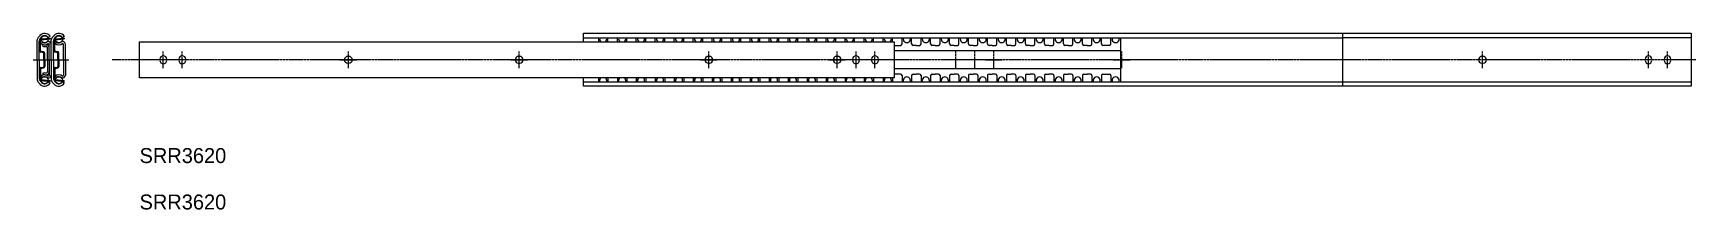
# Model space of a CAD drawing. Extents: x -61 to 1051, y 10 to 128.
import ezdxf

# ---------------------------------------------------------------- set-up
doc = ezdxf.new("R2010")
doc.units = 0
doc.linetypes.add('CENTER', pattern=[2, 1.25, -0.25, 0.25, -0.25])
doc.layers.get('0').update_dxf_attribs({"linetype": 'CONTINUOUS'})
doc.layers.add('CENTER', color=1, linetype='CENTER')

msp = doc.modelspace()

# ---------------------------------------------------------------- linework, layer by layer
at = {"color": 7, "linetype": 'CONTINUOUS'}
for p, q in [((-58.6, 110), (-58.6, 123)), ((-58.6, 110), (-58.6, 123)), ((-57.9, 124.9), (-56.6, 126.3)), ((-57.1, 110), (-57.1, 122.4)), ((-56.9, 116.1), (-56.9, 122.9)), ((-56.4, 124.3), (-55.5, 125.2)), ((-56.3, 116.1), (-56.3, 122.9)), ((-56, 123.9), (-49.9, 124.5)), ((-55.9, 123.3), (-49.9, 123.9)), ((-51.1, 124.8), (-49.8, 125.7)), ((-49.9, 124.5), (-49.9, 123.9)), ((-49.1, 110), (-49.1, 123)), ((-49.1, 110), (-49.1, 123)), ((-48.4, 124.9), (-47.1, 126.3)), ((-47.6, 110), (-47.6, 122.4)), ((-47.4, 116.1), (-47.4, 122.9)), ((-46.9, 124.3), (-46, 125.2)), ((-46.8, 116.1), (-46.8, 122.9)), ((-46.5, 123.9), (-40.4, 124.5)), ((-46.4, 123.3), (-40.4, 123.9)), ((-41.6, 124.8), (-40.3, 125.7)), ((-40.4, 124.5), (-40.4, 123.9)), ((307, 127.7), (815, 127.7)), ((307, 122), (307, 127.7)), ((307, 124.7), (317, 124.7)), ((317, 124.7), (666.3, 124.7)), ((317, 124.7), (317, 122)), ((323.4, 122), (323.4, 124.7)), ((329.7, 122), (329.7, 124.7)), ((336.1, 122), (336.1, 124.7)), ((342.4, 122), (342.4, 124.7)), ((348.8, 122), (348.8, 124.7)), ((355.1, 122), (355.1, 124.7)), ((361.5, 122), (361.5, 124.7)), ((367.8, 122), (367.8, 124.7)), ((374.2, 122), (374.2, 124.7)), ((380.5, 122), (380.5, 124.7)), ((386.9, 122), (386.9, 124.7)), ((393.2, 122), (393.2, 124.7)), ((399.6, 122), (399.6, 124.7)), ((405.9, 122), (405.9, 124.7)), ((412.3, 122), (412.3, 124.7)), ((418.6, 122), (418.6, 124.7)), ((425, 122), (425, 124.7)), ((431.3, 122), (431.3, 124.7)), ((437.7, 122), (437.7, 124.7)), ((444, 122), (444, 124.7)), ((450.4, 122), (450.4, 124.7)), ((456.7, 122), (456.7, 124.7)), ((463.1, 122), (463.1, 124.7)), ((469.4, 122), (469.4, 124.7)), ((475.8, 122), (475.8, 124.7)), ((482.1, 122), (482.1, 124.7)), ((488.5, 122), (488.5, 124.7)), ((494.8, 122), (494.8, 124.7)), ((501.2, 122), (501.2, 124.7)), ((507.5, 122), (507.5, 124.7)), ((513.9, 122), (513.9, 124.7)), ((520.2, 120.6), (520.2, 124.7)), ((526.6, 120.6), (526.6, 124.7)), ((532.9, 120.6), (532.9, 124.7)), ((539.3, 120.6), (539.3, 124.7)), ((545.6, 120.6), (545.6, 124.7)), ((552, 120.6), (552, 124.7)), ((558.3, 120.6), (558.3, 124.7)), ((564.7, 120.6), (564.7, 124.7)), ((571, 120.6), (571, 124.7)), ((577.4, 120.6), (577.4, 124.7)), ((583.7, 120.6), (583.7, 124.7)), ((590.1, 120.6), (590.1, 124.7)), ((596.4, 120.6), (596.4, 124.7)), ((602.8, 120.6), (602.8, 124.7)), ((609.1, 120.6), (609.1, 124.7)), ((615.5, 120.6), (615.5, 124.7)), ((621.8, 120.6), (621.8, 124.7)), ((628.2, 120.6), (628.2, 124.7)), ((634.5, 120.6), (634.5, 124.7)), ((640.9, 120.6), (640.9, 124.7)), ((647.2, 120.6), (647.2, 124.7)), ((653.6, 120.6), (653.6, 124.7)), ((659.9, 120.6), (659.9, 124.7)), ((666.3, 124.7), (666.3, 95.3)), ((666.3, 124.7), (815, 124.7)), ((815, 127.7), (815, 92.3)), ((815, 127.7), (1048.3, 127.7)), ((1048.3, 124.7), (815, 124.7)), ((1048.3, 127.7), (1048.3, 92.3)), ((-56, 115.2), (-54.4, 114.9)), ((-55.9, 115.8), (-54.3, 115.5)), ((-55.8, 120.9), (-54.9, 121.8)), ((-55, 119.2), (-54.3, 120.2)), ((-54.1, 110), (-54.1, 114.5)), ((-53.5, 110), (-53.5, 114.5)), ((-53.4, 120), (-52.2, 120)), ((-53.4, 118.8), (-52.3, 118.8)), ((-51.6, 110), (-51.6, 118.1)), ((-50.4, 110), (-50.4, 120.2)), ((-50.4, 110), (-50.4, 120.2)), ((-50.4, 113.7), (-50.4, 118.1)), ((-50.4, 110), (-50.4, 113.7)), ((-49.1, 110), (-49.1, 120.2)), ((-49.1, 110), (-49.1, 120.2)), ((-49.1, 110), (-49.1, 120.2)), ((-46.5, 115.2), (-44.9, 114.9)), ((-46.4, 115.8), (-44.8, 115.5)), ((-46.3, 120.9), (-45.4, 121.8)), ((-44.6, 110), (-44.6, 114.5)), ((-44, 110), (-44, 114.5)), ((-40.9, 110), (-40.9, 120.2)), ((-40.9, 110), (-40.9, 120.2)), ((-40.9, 113.7), (-40.9, 118.1)), ((-40.9, 110), (-40.9, 113.7)), ((-39.6, 110), (-39.6, 120.2)), ((10, 122), (515, 122)), ((10, 98), (10, 122)), ((150.1, 112.2), (149.3, 112.2)), ((264.4, 112.2), (263.6, 112.2)), ((391.4, 112.2), (390.6, 112.2)), ((477.1, 112.2), (476.3, 112.2)), ((515, 122), (515, 98)), ((515, 119.6), (519.2, 119.6)), ((666.3, 116), (515, 116)), ((529.7, 119.6), (527.6, 119.6)), ((529.7, 119.6), (531.9, 119.6)), ((542.4, 119.6), (540.3, 119.6)), ((542.4, 119.6), (544.6, 119.6)), ((555.1, 119.6), (553, 119.6)), ((555.1, 119.6), (557.3, 119.6)), ((567.8, 119.6), (565.7, 119.6)), ((567.8, 119.6), (570, 119.6)), ((580.5, 119.6), (578.4, 119.6)), ((580.5, 119.6), (582.7, 119.6)), ((593.2, 119.6), (591.1, 119.6)), ((593.2, 119.6), (595.4, 119.6)), ((605.9, 119.6), (603.8, 119.6)), ((605.9, 119.6), (608.1, 119.6)), ((618.6, 119.6), (616.5, 119.6)), ((618.6, 119.6), (620.8, 119.6)), ((631.3, 119.6), (629.2, 119.6)), ((631.3, 119.6), (633.5, 119.6)), ((644, 119.6), (641.9, 119.6)), ((644, 119.6), (646.2, 119.6)), ((656.7, 119.6), (654.6, 119.6)), ((658.9, 119.6), (656.7, 119.6)), ((909, 112.2), (908.2, 112.2)), ((-58.6, 110), (-58.6, 97)), ((-58.6, 110), (-58.6, 97)), ((-57.1, 110), (-57.1, 97.6)), ((-56.9, 103.9), (-56.9, 97.1)), ((-56.3, 103.9), (-56.3, 97.1)), ((-56, 104.8), (-54.4, 105.1)), ((-55.9, 104.2), (-54.3, 104.5)), ((-55, 100.8), (-54.3, 99.8)), ((-54.1, 110), (-54.1, 105.5)), ((-53.5, 110), (-53.5, 105.5)), ((-53.4, 101.2), (-52.3, 101.2)), ((-51.6, 110), (-51.6, 101.9)), ((-50.4, 110), (-50.4, 99.8)), ((-50.4, 110), (-50.4, 99.8)), ((-50.4, 110), (-50.4, 106.3)), ((-50.4, 106.3), (-50.4, 101.9)), ((-49.1, 110), (-49.1, 99.8)), ((-49.1, 110), (-49.1, 99.8)), ((-49.1, 110), (-49.1, 99.8)), ((-49.1, 110), (-49.1, 97)), ((-49.1, 110), (-49.1, 97)), ((-47.6, 110), (-47.6, 97.6)), ((-47.4, 103.9), (-47.4, 97.1)), ((-46.8, 103.9), (-46.8, 97.1)), ((-46.5, 104.8), (-44.9, 105.1)), ((-46.4, 104.2), (-44.8, 104.5)), ((-44.6, 110), (-44.6, 105.5)), ((-44, 110), (-44, 105.5)), ((-40.9, 110), (-40.9, 99.8)), ((-40.9, 110), (-40.9, 99.8)), ((-40.9, 110), (-40.9, 106.3)), ((-40.9, 106.3), (-40.9, 101.9)), ((-39.6, 110), (-39.6, 99.8)), ((149.3, 107.8), (150.1, 107.8)), ((263.6, 107.8), (264.4, 107.8)), ((390.6, 107.8), (391.4, 107.8)), ((476.3, 107.8), (477.1, 107.8)), ((487.2, 110.4), (487.2, 109.6)), ((491.6, 109.6), (491.6, 110.4)), ((499.8, 110.4), (499.8, 109.6)), ((504.4, 109.6), (504.4, 110.4)), ((666.3, 104), (515, 104)), ((519.2, 100.4), (515, 100.4)), ((527.6, 100.4), (529.7, 100.4)), ((531.9, 100.4), (529.7, 100.4)), ((540.3, 100.4), (542.4, 100.4)), ((544.6, 100.4), (542.4, 100.4)), ((553, 100.4), (555.1, 100.4)), ((557.3, 100.4), (555.1, 100.4)), ((565.7, 100.4), (567.8, 100.4)), ((570, 100.4), (567.8, 100.4)), ((578.4, 100.4), (580.5, 100.4)), ((582.7, 100.4), (580.5, 100.4)), ((591.1, 100.4), (593.2, 100.4)), ((595.4, 100.4), (593.2, 100.4)), ((603.8, 100.4), (605.9, 100.4)), ((608.1, 100.4), (605.9, 100.4)), ((616.5, 100.4), (618.6, 100.4)), ((620.8, 100.4), (618.6, 100.4)), ((629.2, 100.4), (631.3, 100.4)), ((633.5, 100.4), (631.3, 100.4)), ((641.9, 100.4), (644, 100.4)), ((646.2, 100.4), (644, 100.4)), ((654.6, 100.4), (656.7, 100.4)), ((656.7, 100.4), (658.9, 100.4)), ((908.2, 107.8), (909, 107.8)), ((-57.9, 95.1), (-56.6, 93.7)), ((-56.4, 95.7), (-55.5, 94.8)), ((-56, 96.1), (-49.9, 95.5)), ((-55.9, 96.7), (-49.9, 96.1)), ((-55.8, 99.1), (-54.9, 98.2)), ((-53.4, 100), (-52.2, 100)), ((-51.1, 95.2), (-49.8, 94.3)), ((-49.9, 95.5), (-49.9, 96.1)), ((-48.4, 95.1), (-47.1, 93.7)), ((-46.9, 95.7), (-46, 94.8)), ((-46.5, 96.1), (-40.4, 95.5)), ((-46.4, 96.7), (-40.4, 96.1)), ((-46.3, 99.1), (-45.4, 98.2)), ((-41.6, 95.2), (-40.3, 94.3)), ((-40.4, 95.5), (-40.4, 96.1)), ((515, 98), (10, 98)), ((307, 92.3), (307, 98)), ((307, 95.3), (317, 95.3)), ((815, 92.3), (307, 92.3)), ((317, 98), (317, 95.3)), ((317, 95.3), (666.3, 95.3)), ((323.4, 98), (323.4, 95.3)), ((329.7, 98), (329.7, 95.3)), ((336.1, 98), (336.1, 95.3)), ((342.4, 98), (342.4, 95.3)), ((348.8, 98), (348.8, 95.3)), ((355.1, 98), (355.1, 95.3)), ((361.5, 98), (361.5, 95.3)), ((367.8, 98), (367.8, 95.3)), ((374.2, 98), (374.2, 95.3)), ((380.5, 98), (380.5, 95.3)), ((386.9, 98), (386.9, 95.3)), ((393.2, 98), (393.2, 95.3)), ((399.6, 98), (399.6, 95.3)), ((405.9, 98), (405.9, 95.3)), ((412.3, 98), (412.3, 95.3)), ((418.6, 98), (418.6, 95.3)), ((425, 98), (425, 95.3)), ((431.3, 98), (431.3, 95.3)), ((437.7, 98), (437.7, 95.3)), ((444, 98), (444, 95.3)), ((450.4, 98), (450.4, 95.3)), ((456.7, 98), (456.7, 95.3)), ((463.1, 98), (463.1, 95.3)), ((469.4, 98), (469.4, 95.3)), ((475.8, 98), (475.8, 95.3)), ((482.1, 98), (482.1, 95.3)), ((488.5, 98), (488.5, 95.3)), ((494.8, 98), (494.8, 95.3)), ((501.2, 98), (501.2, 95.3)), ((507.5, 98), (507.5, 95.3)), ((513.9, 98), (513.9, 95.3)), ((520.2, 99.4), (520.2, 95.3)), ((526.6, 99.4), (526.6, 95.3)), ((532.9, 99.4), (532.9, 95.3)), ((539.3, 99.4), (539.3, 95.3)), ((545.6, 99.4), (545.6, 95.3)), ((552, 99.4), (552, 95.3)), ((558.3, 99.4), (558.3, 95.3)), ((564.7, 99.4), (564.7, 95.3)), ((571, 99.4), (571, 95.3)), ((577.4, 99.4), (577.4, 95.3)), ((583.7, 99.4), (583.7, 95.3)), ((590.1, 99.4), (590.1, 95.3)), ((596.4, 99.4), (596.4, 95.3)), ((602.8, 99.4), (602.8, 95.3)), ((609.1, 99.4), (609.1, 95.3)), ((615.5, 99.4), (615.5, 95.3)), ((621.8, 99.4), (621.8, 95.3)), ((628.2, 99.4), (628.2, 95.3)), ((634.5, 99.4), (634.5, 95.3)), ((640.9, 99.4), (640.9, 95.3)), ((647.2, 99.4), (647.2, 95.3)), ((653.6, 99.4), (653.6, 95.3)), ((659.9, 99.4), (659.9, 95.3)), ((666.3, 95.3), (815, 95.3)), ((815, 95.3), (1048.3, 95.3)), ((1048.3, 92.3), (815, 92.3))]:
    msp.add_line(p, q, dxfattribs=at)
for centre in [(-53.5, 123.7), (-44, 123.7), (-53.5, 96.3), (-44, 96.3)]:
    msp.add_circle(centre, 2.38, dxfattribs=at)
for centre, radius, start, end in [((-55.8, 123), 2.79, 137.2011, 179.9998), ((-54.3, 122.4), 2.79, 137.1971, 180.0034), ((-55.9, 122.9), 1, 95.3513, 179.9995), ((-53.5, 123.3), 4.32, 33.0728, 137.199), ((-55.9, 122.9), 0.4, 95.3581, 179.9987), ((-53.5, 123.3), 2.8, 31.6508, 137.2018), ((-46.3, 123), 2.79, 137.2012, 179.9998), ((-44.8, 122.4), 2.79, 137.1964, 180.0047), ((-46.4, 122.9), 1, 95.3513, 179.9995), ((-44, 123.3), 4.32, 33.0721, 137.1988), ((-46.4, 122.9), 0.4, 95.3574, 179.9987), ((-44, 123.3), 2.8, 31.6497, 137.2015), ((320.2, 123.8), 2.38, 159.0752, 229.1393), ((320.2, 123.8), 2.38, 310.8607, 20.9248), ((332.9, 123.8), 2.38, 159.0752, 229.1393), ((332.9, 123.8), 2.38, 310.8607, 20.9248), ((345.6, 123.8), 2.38, 159.0752, 229.1393), ((345.6, 123.8), 2.38, 310.8607, 20.9248), ((358.3, 123.8), 2.38, 159.0752, 229.1393), ((358.3, 123.8), 2.38, 310.8607, 20.9248), ((371, 123.8), 2.38, 159.0752, 229.1393), ((371, 123.8), 2.38, 310.8607, 20.9248), ((383.7, 123.8), 2.38, 159.0752, 229.1393), ((383.7, 123.8), 2.38, 310.8607, 20.9248), ((396.4, 123.8), 2.38, 159.0752, 229.1393), ((396.4, 123.8), 2.38, 310.8607, 20.9248), ((409.1, 123.8), 2.38, 159.0752, 229.1393), ((409.1, 123.8), 2.38, 310.8607, 20.9248), ((421.8, 123.8), 2.38, 159.0752, 229.1393), ((421.8, 123.8), 2.38, 310.8607, 20.9248), ((434.5, 123.8), 2.38, 159.0752, 229.1393), ((434.5, 123.8), 2.38, 310.8607, 20.9248), ((447.2, 123.8), 2.38, 159.0752, 229.1393), ((447.2, 123.8), 2.38, 310.8607, 20.9248), ((459.9, 123.8), 2.38, 159.0752, 229.1393), ((459.9, 123.8), 2.38, 310.8607, 20.9248), ((472.6, 123.8), 2.38, 159.0752, 229.1393), ((472.6, 123.8), 2.38, 310.8607, 20.9248), ((485.3, 123.8), 2.38, 159.0752, 229.1393), ((485.3, 123.8), 2.38, 310.8607, 20.9248), ((498, 123.8), 2.38, 159.0752, 229.1393), ((498, 123.8), 2.38, 310.8607, 20.9248), ((510.7, 123.8), 2.38, 159.0752, 229.1393), ((510.7, 123.8), 2.38, 310.8607, 20.9248), ((523.4, 123.8), 2.38, 159.0752, 20.9248), ((536.1, 123.8), 2.38, 159.0752, 20.9248), ((548.8, 123.8), 2.38, 159.0752, 20.9248), ((561.5, 123.8), 2.38, 159.0752, 20.9248), ((574.2, 123.8), 2.38, 159.0752, 20.9248), ((586.9, 123.8), 2.38, 159.0752, 20.9248), ((599.6, 123.8), 2.38, 159.0752, 20.9248), ((612.3, 123.8), 2.38, 159.0752, 20.9248), ((625, 123.8), 2.38, 159.0752, 20.9248), ((637.7, 123.8), 2.38, 159.0752, 20.9248), ((650.4, 123.8), 2.38, 159.0752, 20.9248), ((663.1, 123.8), 2.38, 159.0752, 20.9248), ((-55.9, 116.1), 1, 180, 261.8742), ((-55.9, 116.1), 0.4, 179.9987, 261.8919), ((-53.5, 123.7), 3.68, 229.5011, 310.9179), ((-53.2, 123.7), 4.9, 249.0227, 267.7341), ((-53.5, 123.7), 2.41, 233.9298, 319.4914), ((-54.5, 114.5), 0.4, 0.0013, 81.8926), ((-53.2, 123.7), 3.7, 252.1337, 267.7341), ((-54.5, 114.5), 1, 0, 81.8735), ((-52.3, 118.1), 0.7, 359.9842, 87.7396), ((-52.3, 118.1), 1.9, 0, 87.7343), ((-51.1, 120.2), 2, 0, 104.1126), ((-51.1, 120.2), 0.73, 0.0093, 82.8914), ((-46.4, 116.1), 1, 180, 261.874), ((-46.4, 116.1), 0.4, 179.9987, 261.8926), ((-44, 123.7), 3.68, 229.5022, 310.9179), ((-44, 123.7), 2.41, 233.9299, 319.4979), ((-45, 114.5), 0.4, 0.0013, 81.893), ((-45, 114.5), 1, 0, 81.8732), ((-41.6, 120.2), 2, 0, 104.1079), ((-41.6, 120.2), 0.73, 0.0148, 82.8959), ((25.9, 110.4), 2.25, 0, 180), ((38.6, 110.4), 2.25, 0, 180), ((149.3, 110), 2.25, 90, 270), ((150.1, 110), 2.25, 270, 90), ((263.6, 110), 2.25, 90, 270), ((264.4, 110), 2.25, 270, 90), ((390.6, 110), 2.25, 90, 270), ((391.4, 110), 2.25, 270, 90), ((476.3, 110), 2.25, 90, 270), ((477.1, 110), 2.25, 270, 90), ((489.4, 110.4), 2.25, 0, 180), ((502.1, 110.4), 2.25, 0, 180), ((519.2, 120.6), 1, 270, 0), ((527.6, 120.6), 1, 180, 270), ((531.9, 120.6), 1, 270, 0), ((540.3, 120.6), 1, 180, 270), ((544.6, 120.6), 1, 270, 0), ((553, 120.6), 1, 180, 270), ((557.3, 120.6), 1, 270, 0), ((565.7, 120.6), 1, 180, 270), ((570, 120.6), 1, 270, 0), ((578.4, 120.6), 1, 180, 270), ((582.7, 120.6), 1, 270, 0), ((591.1, 120.6), 1, 180, 270), ((595.4, 120.6), 1, 270, 0), ((603.8, 120.6), 1, 180, 270), ((608.1, 120.6), 1, 270, 0), ((616.5, 120.6), 1, 180, 270), ((620.8, 120.6), 1, 270, 0), ((629.2, 120.6), 1, 180, 270), ((633.5, 120.6), 1, 270, 0), ((641.9, 120.6), 1, 180, 270), ((646.2, 120.6), 1, 270, 0), ((654.6, 120.6), 1, 180, 270), ((658.9, 120.6), 1, 270, 0), ((908.2, 110), 2.25, 90, 270), ((909, 110), 2.25, 270, 90), ((1019.7, 110.4), 2.25, 0, 180), ((1032.4, 110.4), 2.25, 0, 180), ((-55.9, 103.9), 1, 98.1263, 179.9995), ((-55.9, 103.9), 0.4, 98.1049, 179.9987), ((-53.2, 96.3), 4.9, 92.2659, 110.9768), ((-54.5, 105.5), 0.4, 278.1056, 0.0013), ((-54.5, 105.5), 1, 278.1265, 0.0005), ((-52.3, 101.9), 0.7, 272.2681, 359.9995), ((-52.3, 101.9), 1.9, 272.2682, 0.0003), ((-46.4, 103.9), 1, 98.126, 179.9995), ((-46.4, 103.9), 0.4, 98.1052, 179.9987), ((-45, 105.5), 0.4, 278.1054, 0.0013), ((-45, 105.5), 1, 278.1263, 0.0005), ((25.9, 109.6), 2.25, 180, 0), ((38.6, 109.6), 2.25, 180, 0), ((489.4, 109.6), 2.25, 180, 0), ((502.1, 109.6), 2.25, 180, 0), ((519.2, 99.4), 1, 0, 90), ((527.6, 99.4), 1, 90, 180), ((531.9, 99.4), 1, 0, 90), ((540.3, 99.4), 1, 90, 180), ((544.6, 99.4), 1, 0, 90), ((553, 99.4), 1, 90, 180), ((557.3, 99.4), 1, 0, 90), ((565.7, 99.4), 1, 90, 180), ((570, 99.4), 1, 0, 90), ((578.4, 99.4), 1, 90, 180), ((582.7, 99.4), 1, 0, 90), ((591.1, 99.4), 1, 90, 180), ((595.4, 99.4), 1, 0, 90), ((603.8, 99.4), 1, 90, 180), ((608.1, 99.4), 1, 0, 90), ((616.5, 99.4), 1, 90, 180), ((620.8, 99.4), 1, 0, 90), ((629.2, 99.4), 1, 90, 180), ((633.5, 99.4), 1, 0, 90), ((641.9, 99.4), 1, 90, 180), ((646.2, 99.4), 1, 0, 90), ((654.6, 99.4), 1, 90, 180), ((658.9, 99.4), 1, 0, 90), ((1019.7, 109.6), 2.25, 180, 0), ((1032.4, 109.6), 2.25, 180, 0), ((-55.8, 97), 2.79, 180, 222.8005), ((-54.3, 97.6), 2.79, 180, 222.8007), ((-55.9, 97.1), 1, 180, 264.6492), ((-53.5, 96.7), 4.32, 222.8006, 326.9272), ((-55.9, 97.1), 0.4, 179.9987, 264.6404), ((-53.5, 96.3), 3.68, 49.0811, 130.4993), ((-53.5, 96.7), 2.8, 222.7996, 328.3507), ((-53.5, 96.3), 2.41, 40.5068, 126.0686), ((-53.2, 96.3), 3.7, 92.2659, 107.8664), ((-51.1, 99.8), 2, 255.8877, 0.0003), ((-51.1, 99.8), 0.73, 277.1137, 359.9886), ((-46.3, 97), 2.79, 180, 222.8005), ((-44.8, 97.6), 2.79, 180, 222.8006), ((-46.4, 97.1), 1, 180, 264.6491), ((-44, 96.7), 4.32, 222.8007, 326.9282), ((-46.4, 97.1), 0.4, 179.9987, 264.6401), ((-44, 96.3), 3.68, 49.0811, 130.4979), ((-44, 96.7), 2.8, 222.7998, 328.3522), ((-44, 96.3), 2.41, 40.5045, 126.0686), ((-41.6, 99.8), 2, 255.8897, 0.0003), ((-41.6, 99.8), 0.73, 277.1083, 0.0007), ((320.2, 96.2), 2.38, 130.8607, 200.9248), ((320.2, 96.2), 2.38, 339.0752, 49.1393), ((332.9, 96.2), 2.38, 130.8607, 200.9248), ((332.9, 96.2), 2.38, 339.0752, 49.1393), ((345.6, 96.2), 2.38, 130.8607, 200.9248), ((345.6, 96.2), 2.38, 339.0752, 49.1393), ((358.3, 96.2), 2.38, 130.8607, 200.9248), ((358.3, 96.2), 2.38, 339.0752, 49.1393), ((371, 96.2), 2.38, 130.8607, 200.9248), ((371, 96.2), 2.38, 339.0752, 49.1393), ((383.7, 96.2), 2.38, 130.8607, 200.9248), ((383.7, 96.2), 2.38, 339.0752, 49.1393), ((396.4, 96.2), 2.38, 130.8607, 200.9248), ((396.4, 96.2), 2.38, 339.0752, 49.1393), ((409.1, 96.2), 2.38, 130.8607, 200.9248), ((409.1, 96.2), 2.38, 339.0752, 49.1393), ((421.8, 96.2), 2.38, 130.8607, 200.9248), ((421.8, 96.2), 2.38, 339.0752, 49.1393), ((434.5, 96.2), 2.38, 130.8607, 200.9248), ((434.5, 96.2), 2.38, 339.0752, 49.1393), ((447.2, 96.2), 2.38, 130.8607, 200.9248), ((447.2, 96.2), 2.38, 339.0752, 49.1393), ((459.9, 96.2), 2.38, 130.8607, 200.9248), ((459.9, 96.2), 2.38, 339.0752, 49.1393), ((472.6, 96.2), 2.38, 130.8607, 200.9248), ((472.6, 96.2), 2.38, 339.0752, 49.1393), ((485.3, 96.2), 2.38, 130.8607, 200.9248), ((485.3, 96.2), 2.38, 339.0752, 49.1393), ((498, 96.2), 2.38, 130.8607, 200.9248), ((498, 96.2), 2.38, 339.0752, 49.1393), ((510.7, 96.2), 2.38, 130.8607, 200.9248), ((510.7, 96.2), 2.38, 339.0752, 49.1393), ((523.4, 96.2), 2.38, 339.0752, 200.9248), ((536.1, 96.2), 2.38, 339.0752, 200.9248), ((548.8, 96.2), 2.38, 339.0752, 200.9248), ((561.5, 96.2), 2.38, 339.0752, 200.9248), ((574.2, 96.2), 2.38, 339.0752, 200.9248), ((586.9, 96.2), 2.38, 339.0752, 200.9248), ((599.6, 96.2), 2.38, 339.0752, 200.9248), ((612.3, 96.2), 2.38, 339.0752, 200.9248), ((625, 96.2), 2.38, 339.0752, 200.9248), ((637.7, 96.2), 2.38, 339.0752, 200.9248), ((650.4, 96.2), 2.38, 339.0752, 200.9248), ((663.1, 96.2), 2.38, 339.0752, 200.9248)]:
    msp.add_arc(centre, radius, start, end, dxfattribs=at)
at = {"layer": 'CENTER', "color": 1, "linetype": 'CENTER'}
for p, q in [((25.9, 104.3), (25.9, 115.7)), ((38.6, 104.3), (38.6, 115.7)), ((149.7, 104.3), (149.7, 115.7)), ((264, 104.3), (264, 115.7)), ((391, 104.3), (391, 115.7)), ((476.7, 104.3), (476.7, 115.7)), ((489.4, 104.3), (489.4, 115.7)), ((502.1, 104.3), (502.1, 115.7)), ((556.2, 104.3), (556.2, 115.7)), ((568.9, 104.3), (568.9, 115.7)), ((581.6, 104.3), (581.6, 115.7)), ((667.3, 104.3), (667.3, 115.7)), ((908.6, 104.3), (908.6, 115.7)), ((1019.7, 104.3), (1019.7, 115.7)), ((1032.4, 104.3), (1032.4, 115.7)), ((-61.1, 110), (-37.1, 110)), ((1051.3, 110), (-8.4, 110)), ((144.1, 110), (155.3, 110)), ((258.4, 110), (269.6, 110)), ((385.4, 110), (396.6, 110)), ((471, 110), (482.3, 110)), ((495, 110), (483.8, 110)), ((507.7, 110), (496.4, 110)), ((561.8, 110), (550.5, 110)), ((574.5, 110), (563.2, 110)), ((576, 110), (587.2, 110)), ((661.6, 110), (673, 110))]:
    msp.add_line(p, q, dxfattribs=at)

# ---------------------------------------------------------------- texts
at = {"color": 7, "linetype": 'CONTINUOUS'}
for p in [(10, 41), (10, 10)]:
    msp.add_text('SRR3620', height=10, dxfattribs=at).set_placement(p)

doc.saveas('drawing.dxf')
